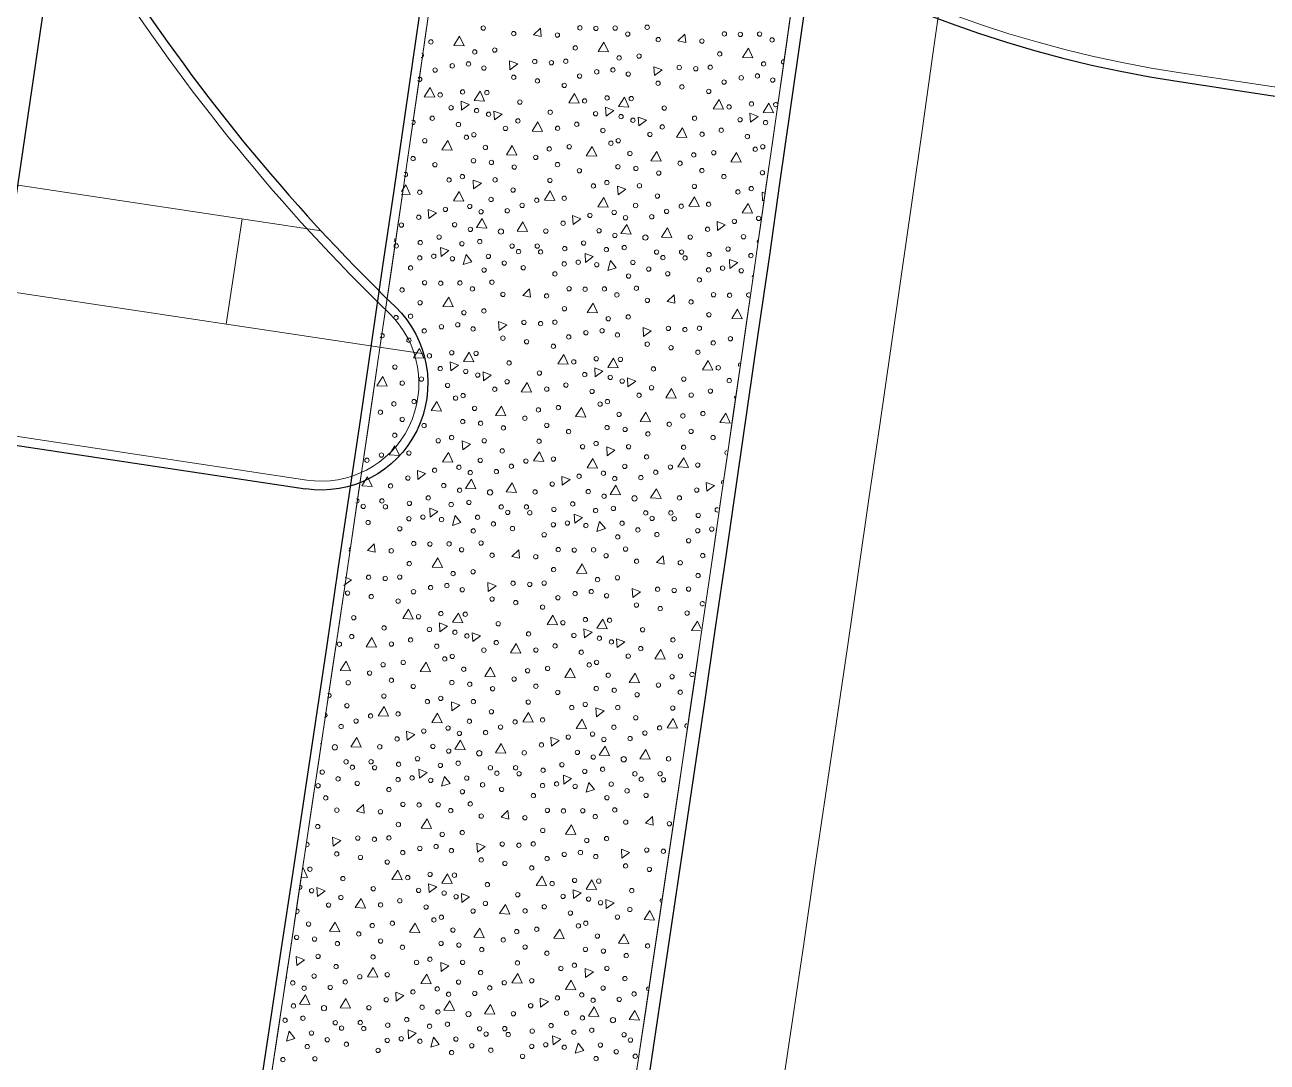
# Model space of a CAD drawing. Extents: x 2536801 to 2538856, y 7112140 to 7131569.
# Drawn here: x 2537622.2 to 2537715.5, y 7115425.4 to 7115503.2 of the extents above; entities that cross this region are included whole.
import ezdxf

# ---------------------------------------------------------------- set-up
doc = ezdxf.new("R2010")
doc.units = 0
doc.header["$LTSCALE"] = 100
doc.header["$MEASUREMENT"] = 0
for name, color, linetype, lineweight in [('D_BOC_FR', 3, 'Continuous', 13), ('D_BOC_MISC', 6, 'Continuous', 13), ('D_BOC_XST', 4, 'Continuous', 13), ('D_CTB_1', 2, 'Continuous', 0), ('D_EOS_FR', 3, 'Continuous', 30), ('D_EOS_ML', 7, 'Continuous', 30), ('D_EOT_ML', 7, 'Continuous', 13), ('D_FOC_FR', 3, 'Continuous', 30), ('D_FOC_XST', 4, 'Continuous', 30), ('D_RIPRAP_1', 7, 'Continuous', 0)]:
    doc.layers.add(name, color=color, linetype=linetype, lineweight=lineweight)

msp = doc.modelspace()

# ---------------------------------------------------------------- linework, layer by layer
at = {"layer": 'D_BOC_FR', "lineweight": 0}
msp.add_arc((2525324.55, 7117290.224), 12456.667, 348.651755, 355.4236921, dxfattribs=at)
at = {"layer": 'D_BOC_MISC'}
for p, q in [((2537614.05, 7115492.352), (2537644.41, 7115487.781)), ((2537637.286, 7115480.764), (2537638.477, 7115488.674)), ((2537612.859, 7115484.441), (2537652.119, 7115478.531))]:
    msp.add_line(p, q, dxfattribs=at)
at = {"layer": 'D_BOC_XST', "lineweight": 0}
for p, q in [((2537708.96, 7115499.638), (2537826.002, 7115482.017)), ((2537562.826, 7115481.187), (2537643.339, 7115469.066))]:
    msp.add_line(p, q, dxfattribs=at)
for centre, radius, start, end in [((2537721.961, 7115585.998), 87.333, 172.17282, 261.43857), ((2537750.159, 7115585.522), 144.667, 199.14464, 225.92661)]:
    msp.add_arc(centre, radius, start, end, dxfattribs=at)
at = {"layer": 'D_BOC_XST', "lineweight": 0, "extrusion": (0, 0, -1)}
msp.add_arc((-2537644.431, 7115476.317), 7.333, 134.07339, 278.56143, dxfattribs=at)
at = {"layer": 'D_CTB_1', "linetype": 'Continuous', "lineweight": 0, "ltscale": 0.025}
msp.add_arc((2526379.38, 7117111.101), 11414, 349.6307733, 353.2528008, dxfattribs=at)
at = {"layer": 'D_EOS_FR'}
msp.add_arc((2525324.55, 7117290.224), 12428, 348.6597092, 355.1772662, dxfattribs=at)
at = {"layer": 'D_EOS_ML'}
for radius, start, end in [(11485, 346.0321054, 358.1750746), (11515, 347.8429352, 358.1750746), (11415, 346.0321055, 353.2528008)]:
    msp.add_arc((2526379.38, 7117111.101), radius, start, end, dxfattribs=at)
at = {"layer": 'D_EOT_ML'}
for radius, start, end in [(11473, 346.0321054, 358.1750746), (11527, 347.8429352, 358.1750746), (11425, 346.0321055, 353.2528008)]:
    msp.add_arc((2526379.38, 7117111.101), radius, start, end, dxfattribs=at)
at = {"layer": 'D_FOC_FR'}
msp.add_arc((2525324.55, 7117290.224), 12456, 348.651755, 355.4236921, dxfattribs=at)
at = {"layer": 'D_FOC_XST'}
for p, q in [((2537708.861, 7115498.978), (2537825.903, 7115481.358)), ((2537562.727, 7115480.527), (2537643.24, 7115468.407))]:
    msp.add_line(p, q, dxfattribs=at)
for centre, radius, start, end in [((2537721.961, 7115585.998), 88, 172.17282, 261.43857), ((2537750.159, 7115585.522), 144, 199.14464, 225.92661)]:
    msp.add_arc(centre, radius, start, end, dxfattribs=at)
at = {"layer": 'D_FOC_XST', "extrusion": (0, 0, -1)}
msp.add_arc((-2537644.431, 7115476.317), 8, 134.07339, 278.56143, dxfattribs=at)
at = {"layer": 'D_RIPRAP_1', "color": 7, "linetype": 'Continuous', "lineweight": 0}
for p, q in [((2537660.369, 7115502.504), (2537660.886, 7115503.001)), ((2537660.886, 7115503.001), (2537660.948, 7115502.372)), ((2537660.948, 7115502.372), (2537660.369, 7115502.504)), ((2537671.215, 7115502.054), (2537671.732, 7115502.551)), ((2537671.794, 7115501.922), (2537671.215, 7115502.054)), ((2537671.732, 7115502.551), (2537671.794, 7115501.922)), ((2537659.556, 7115482.919), (2537660.073, 7115483.416)), ((2537660.073, 7115483.416), (2537660.135, 7115482.787)), ((2537660.135, 7115482.787), (2537659.556, 7115482.919)), ((2537670.403, 7115482.469), (2537670.92, 7115482.966)), ((2537670.982, 7115482.336), (2537670.403, 7115482.469)), ((2537670.92, 7115482.966), (2537670.982, 7115482.336)), ((2537647.896, 7115463.784), (2537648.413, 7115464.281)), ((2537648.475, 7115463.652), (2537647.896, 7115463.784)), ((2537648.413, 7115464.281), (2537648.475, 7115463.652)), ((2537658.743, 7115463.334), (2537659.26, 7115463.831)), ((2537659.26, 7115463.831), (2537659.322, 7115463.201)), ((2537659.322, 7115463.201), (2537658.743, 7115463.334)), ((2537669.59, 7115462.883), (2537670.107, 7115463.38)), ((2537670.169, 7115462.751), (2537669.59, 7115462.883)), ((2537670.107, 7115463.38), (2537670.169, 7115462.751)), ((2537647.083, 7115444.199), (2537647.6, 7115444.696)), ((2537647.662, 7115444.067), (2537647.083, 7115444.199)), ((2537647.6, 7115444.696), (2537647.662, 7115444.067)), ((2537657.93, 7115443.748), (2537658.447, 7115444.245)), ((2537658.447, 7115444.245), (2537658.509, 7115443.616)), ((2537658.509, 7115443.616), (2537657.93, 7115443.748)), ((2537668.777, 7115443.298), (2537669.294, 7115443.795)), ((2537669.356, 7115443.166), (2537668.777, 7115443.298)), ((2537669.294, 7115443.795), (2537669.356, 7115443.166))]:
    msp.add_line(p, q, dxfattribs=at)
at = {"layer": 'D_RIPRAP_1', "color": 7, "linetype": 'Continuous', "lineweight": 0, "flags": 128}
for points in [[(2537655.149, 7115501.66), (2537654.372, 7115501.692), (2537654.811, 7115502.386)], [(2537665.996, 7115501.209), (2537665.219, 7115501.242), (2537665.658, 7115501.936)], [(2537676.843, 7115500.759), (2537676.065, 7115500.791), (2537676.504, 7115501.486)], [(2537658.596, 7115499.877), (2537658.56, 7115500.547), (2537659.177, 7115500.305)], [(2537669.443, 7115499.427), (2537669.407, 7115500.097), (2537670.023, 7115499.855)], [(2537652.945, 7115497.804), (2537652.168, 7115497.836), (2537652.607, 7115498.53)], [(2537656.687, 7115497.524), (2537655.91, 7115497.557), (2537656.349, 7115498.251)], [(2537654.965, 7115496.845), (2537654.929, 7115497.515), (2537655.546, 7115497.273)], [(2537663.792, 7115497.353), (2537663.015, 7115497.386), (2537663.454, 7115498.08)], [(2537667.534, 7115497.074), (2537666.756, 7115497.106), (2537667.196, 7115497.801)], [(2537674.639, 7115496.903), (2537673.861, 7115496.936), (2537674.301, 7115497.63)], [(2537678.38, 7115496.624), (2537677.603, 7115496.656), (2537678.042, 7115497.351)], [(2537657.425, 7115496.102), (2537657.389, 7115496.773), (2537658.005, 7115496.531)], [(2537665.812, 7115496.395), (2537665.776, 7115497.065), (2537666.392, 7115496.823)], [(2537676.659, 7115495.945), (2537676.623, 7115496.615), (2537677.239, 7115496.373)], [(2537661.04, 7115495.238), (2537660.263, 7115495.27), (2537660.702, 7115495.964)], [(2537668.271, 7115495.652), (2537668.235, 7115496.322), (2537668.852, 7115496.081)], [(2537671.887, 7115494.788), (2537671.109, 7115494.82), (2537671.549, 7115495.514)], [(2537654.264, 7115493.834), (2537653.487, 7115493.866), (2537653.926, 7115494.56)], [(2537659.109, 7115493.46), (2537658.331, 7115493.493), (2537658.77, 7115494.187)], [(2537665.111, 7115493.383), (2537664.333, 7115493.416), (2537664.772, 7115494.11)], [(2537669.955, 7115493.01), (2537669.178, 7115493.042), (2537669.617, 7115493.737)], [(2537675.957, 7115492.933), (2537675.18, 7115492.965), (2537675.619, 7115493.66)], [(2537655.87, 7115490.918), (2537655.834, 7115491.589), (2537656.451, 7115491.347)], [(2537666.717, 7115490.468), (2537666.681, 7115491.138), (2537667.297, 7115490.897)], [(2537655.128, 7115489.996), (2537654.35, 7115490.029), (2537654.789, 7115490.723)], [(2537661.96, 7115490.051), (2537661.182, 7115490.083), (2537661.622, 7115490.778)], [(2537665.974, 7115489.546), (2537665.197, 7115489.579), (2537665.636, 7115490.273)], [(2537672.806, 7115489.601), (2537672.029, 7115489.633), (2537672.468, 7115490.328)], [(2537652.494, 7115488.705), (2537652.457, 7115489.375), (2537653.074, 7115489.133)], [(2537663.34, 7115488.254), (2537663.304, 7115488.924), (2537663.921, 7115488.683)], [(2537676.821, 7115489.096), (2537676.044, 7115489.128), (2537676.483, 7115489.823)], [(2537656.86, 7115487.987), (2537656.082, 7115488.019), (2537656.522, 7115488.714)], [(2537659.907, 7115487.724), (2537659.13, 7115487.757), (2537659.569, 7115488.451)], [(2537667.706, 7115487.537), (2537666.929, 7115487.569), (2537667.368, 7115488.263)], [(2537670.754, 7115487.274), (2537669.977, 7115487.306), (2537670.416, 7115488.001)], [(2537674.187, 7115487.804), (2537674.151, 7115488.474), (2537674.767, 7115488.232)], [(2537653.425, 7115485.862), (2537653.388, 7115486.532), (2537654.005, 7115486.29)], [(2537655.73, 7115485.454), (2537655.094, 7115485.242), (2537655.3, 7115485.99)], [(2537664.271, 7115485.411), (2537664.235, 7115486.081), (2537664.852, 7115485.84)], [(2537666.576, 7115485.003), (2537665.941, 7115484.792), (2537666.146, 7115485.54)], [(2537675.118, 7115484.961), (2537675.082, 7115485.631), (2537675.698, 7115485.389)], [(2537654.336, 7115482.074), (2537653.559, 7115482.107), (2537653.998, 7115482.801)], [(2537665.183, 7115481.624), (2537664.406, 7115481.657), (2537664.845, 7115482.351)], [(2537676.03, 7115481.174), (2537675.252, 7115481.206), (2537675.692, 7115481.901)], [(2537657.783, 7115480.292), (2537657.747, 7115480.962), (2537658.364, 7115480.72)], [(2537668.63, 7115479.842), (2537668.594, 7115480.512), (2537669.21, 7115480.27)], [(2537652.133, 7115478.219), (2537651.355, 7115478.251), (2537651.794, 7115478.945)], [(2537655.874, 7115477.939), (2537655.097, 7115477.971), (2537655.536, 7115478.666)], [(2537654.153, 7115477.26), (2537654.116, 7115477.93), (2537654.733, 7115477.688)], [(2537662.979, 7115477.768), (2537662.202, 7115477.801), (2537662.641, 7115478.495)], [(2537666.721, 7115477.489), (2537665.944, 7115477.521), (2537666.383, 7115478.216)], [(2537673.826, 7115477.318), (2537673.049, 7115477.35), (2537673.488, 7115478.045)], [(2537649.38, 7115476.103), (2537648.603, 7115476.135), (2537649.042, 7115476.829)], [(2537656.612, 7115476.517), (2537656.576, 7115477.187), (2537657.192, 7115476.946)], [(2537664.999, 7115476.81), (2537664.963, 7115477.48), (2537665.579, 7115477.238)], [(2537660.227, 7115475.653), (2537659.45, 7115475.685), (2537659.889, 7115476.379)], [(2537667.459, 7115476.067), (2537667.422, 7115476.737), (2537668.039, 7115476.495)], [(2537671.074, 7115475.202), (2537670.296, 7115475.235), (2537670.736, 7115475.929)], [(2537653.451, 7115474.248), (2537652.674, 7115474.281), (2537653.113, 7115474.975)], [(2537658.296, 7115473.875), (2537657.518, 7115473.907), (2537657.958, 7115474.602)], [(2537664.298, 7115473.798), (2537663.52, 7115473.83), (2537663.96, 7115474.525)], [(2537669.142, 7115473.425), (2537668.365, 7115473.457), (2537668.804, 7115474.152)], [(2537675.144, 7115473.348), (2537674.367, 7115473.38), (2537674.806, 7115474.075)], [(2537650.3, 7115470.916), (2537649.523, 7115470.948), (2537649.962, 7115471.643)], [(2537655.058, 7115471.333), (2537655.021, 7115472.003), (2537655.638, 7115471.762)], [(2537665.904, 7115470.883), (2537665.868, 7115471.553), (2537666.484, 7115471.311)], [(2537654.315, 7115470.411), (2537653.537, 7115470.444), (2537653.977, 7115471.138)], [(2537661.147, 7115470.466), (2537660.37, 7115470.498), (2537660.809, 7115471.193)], [(2537665.161, 7115469.961), (2537664.384, 7115469.993), (2537664.823, 7115470.688)], [(2537671.993, 7115470.016), (2537671.216, 7115470.048), (2537671.655, 7115470.742)], [(2537651.681, 7115469.119), (2537651.645, 7115469.79), (2537652.261, 7115469.548)], [(2537662.528, 7115468.669), (2537662.491, 7115469.339), (2537663.108, 7115469.098)], [(2537648.248, 7115468.589), (2537647.471, 7115468.622), (2537647.91, 7115469.316)], [(2537656.047, 7115468.402), (2537655.27, 7115468.434), (2537655.709, 7115469.128)], [(2537659.095, 7115468.139), (2537658.317, 7115468.171), (2537658.756, 7115468.866)], [(2537666.894, 7115467.952), (2537666.116, 7115467.984), (2537666.555, 7115468.678)], [(2537669.941, 7115467.689), (2537669.164, 7115467.721), (2537669.603, 7115468.416)], [(2537673.374, 7115468.219), (2537673.338, 7115468.889), (2537673.954, 7115468.647)], [(2537652.612, 7115466.276), (2537652.576, 7115466.946), (2537653.192, 7115466.705)], [(2537654.917, 7115465.868), (2537654.281, 7115465.657), (2537654.487, 7115466.405)], [(2537663.458, 7115465.826), (2537663.422, 7115466.496), (2537664.039, 7115466.254)], [(2537665.763, 7115465.418), (2537665.128, 7115465.206), (2537665.333, 7115465.955)], [(2537653.523, 7115462.489), (2537652.746, 7115462.522), (2537653.185, 7115463.216)], [(2537664.37, 7115462.039), (2537663.593, 7115462.071), (2537664.032, 7115462.766)], [(2537656.971, 7115460.707), (2537656.934, 7115461.377), (2537657.551, 7115461.135)], [(2537667.817, 7115460.257), (2537667.781, 7115460.927), (2537668.397, 7115460.685)], [(2537651.32, 7115458.633), (2537650.542, 7115458.666), (2537650.982, 7115459.36)], [(2537655.061, 7115458.354), (2537654.284, 7115458.386), (2537654.723, 7115459.081)], [(2537653.34, 7115457.675), (2537653.303, 7115458.345), (2537653.92, 7115458.103)], [(2537662.166, 7115458.183), (2537661.389, 7115458.215), (2537661.828, 7115458.91)], [(2537665.908, 7115457.904), (2537665.131, 7115457.936), (2537665.57, 7115458.63)], [(2537648.568, 7115456.518), (2537647.79, 7115456.55), (2537648.229, 7115457.244)], [(2537655.799, 7115456.932), (2537655.763, 7115457.602), (2537656.379, 7115457.36)], [(2537664.186, 7115457.225), (2537664.15, 7115457.895), (2537664.767, 7115457.653)], [(2537659.414, 7115456.067), (2537658.637, 7115456.1), (2537659.076, 7115456.794)], [(2537666.646, 7115456.482), (2537666.609, 7115457.152), (2537667.226, 7115456.91)], [(2537670.261, 7115455.617), (2537669.484, 7115455.65), (2537669.923, 7115456.344)], [(2537646.636, 7115454.74), (2537645.859, 7115454.773), (2537646.298, 7115455.467)], [(2537652.638, 7115454.663), (2537651.861, 7115454.696), (2537652.3, 7115455.39)], [(2537657.483, 7115454.29), (2537656.706, 7115454.322), (2537657.145, 7115455.017)], [(2537663.485, 7115454.213), (2537662.708, 7115454.245), (2537663.147, 7115454.94)], [(2537668.33, 7115453.84), (2537667.552, 7115453.872), (2537667.991, 7115454.567)], [(2537649.487, 7115451.331), (2537648.71, 7115451.363), (2537649.149, 7115452.058)], [(2537654.245, 7115451.748), (2537654.208, 7115452.418), (2537654.825, 7115452.176)], [(2537660.334, 7115450.881), (2537659.557, 7115450.913), (2537659.996, 7115451.608)], [(2537665.091, 7115451.298), (2537665.055, 7115451.968), (2537665.672, 7115451.726)], [(2537653.502, 7115450.826), (2537652.724, 7115450.858), (2537653.164, 7115451.553)], [(2537664.348, 7115450.376), (2537663.571, 7115450.408), (2537664.01, 7115451.103)], [(2537671.181, 7115450.431), (2537670.403, 7115450.463), (2537670.842, 7115451.157)], [(2537650.868, 7115449.534), (2537650.832, 7115450.204), (2537651.448, 7115449.963)], [(2537661.715, 7115449.084), (2537661.678, 7115449.754), (2537662.295, 7115449.512)], [(2537647.435, 7115449.004), (2537646.658, 7115449.036), (2537647.097, 7115449.731)], [(2537655.234, 7115448.817), (2537654.457, 7115448.849), (2537654.896, 7115449.543)], [(2537658.282, 7115448.554), (2537657.504, 7115448.586), (2537657.944, 7115449.281)], [(2537666.081, 7115448.366), (2537665.303, 7115448.399), (2537665.742, 7115449.093)], [(2537669.128, 7115448.104), (2537668.351, 7115448.136), (2537668.79, 7115448.83)], [(2537651.799, 7115446.691), (2537651.763, 7115447.361), (2537652.379, 7115447.12)], [(2537654.104, 7115446.283), (2537653.469, 7115446.071), (2537653.674, 7115446.82)], [(2537662.646, 7115446.241), (2537662.609, 7115446.911), (2537663.226, 7115446.669)], [(2537664.951, 7115445.833), (2537664.315, 7115445.621), (2537664.52, 7115446.369)], [(2537652.711, 7115442.904), (2537651.933, 7115442.936), (2537652.372, 7115443.631)], [(2537663.557, 7115442.454), (2537662.78, 7115442.486), (2537663.219, 7115443.181)], [(2537645.311, 7115441.572), (2537645.275, 7115442.242), (2537645.891, 7115442)], [(2537656.158, 7115441.122), (2537656.121, 7115441.792), (2537656.738, 7115441.55)], [(2537667.004, 7115440.671), (2537666.968, 7115441.342), (2537667.585, 7115441.1)], [(2537650.507, 7115439.048), (2537649.729, 7115439.081), (2537650.169, 7115439.775)], [(2537654.248, 7115438.769), (2537653.471, 7115438.801), (2537653.91, 7115439.495)], [(2537652.527, 7115438.09), (2537652.491, 7115438.76), (2537653.107, 7115438.518)], [(2537661.353, 7115438.598), (2537660.576, 7115438.63), (2537661.015, 7115439.325)], [(2537665.095, 7115438.319), (2537664.318, 7115438.351), (2537664.757, 7115439.045)], [(2537644.139, 7115437.797), (2537644.103, 7115438.467), (2537644.72, 7115438.226)], [(2537647.755, 7115436.933), (2537646.977, 7115436.965), (2537647.417, 7115437.659)], [(2537654.986, 7115437.347), (2537654.95, 7115438.017), (2537655.566, 7115437.775)], [(2537663.373, 7115437.639), (2537663.337, 7115438.31), (2537663.954, 7115438.068)], [(2537658.601, 7115436.482), (2537657.824, 7115436.515), (2537658.263, 7115437.209)], [(2537665.833, 7115436.897), (2537665.797, 7115437.567), (2537666.413, 7115437.325)], [(2537669.448, 7115436.032), (2537668.671, 7115436.064), (2537669.11, 7115436.759)], [(2537645.823, 7115435.155), (2537645.046, 7115435.187), (2537645.485, 7115435.882)], [(2537651.825, 7115435.078), (2537651.048, 7115435.11), (2537651.487, 7115435.805)], [(2537656.67, 7115434.705), (2537655.893, 7115434.737), (2537656.332, 7115435.432)], [(2537662.672, 7115434.628), (2537661.895, 7115434.66), (2537662.334, 7115435.355)], [(2537667.517, 7115434.255), (2537666.739, 7115434.287), (2537667.178, 7115434.981)], [(2537642.585, 7115432.613), (2537642.549, 7115433.283), (2537643.165, 7115433.042)], [(2537648.674, 7115431.746), (2537647.897, 7115431.778), (2537648.336, 7115432.473)], [(2537653.432, 7115432.163), (2537653.396, 7115432.833), (2537654.012, 7115432.591)], [(2537659.521, 7115431.296), (2537658.744, 7115431.328), (2537659.183, 7115432.022)], [(2537664.278, 7115431.713), (2537664.242, 7115432.383), (2537664.859, 7115432.141)], [(2537652.689, 7115431.241), (2537651.912, 7115431.273), (2537652.351, 7115431.968)], [(2537663.536, 7115430.791), (2537662.758, 7115430.823), (2537663.197, 7115431.517)], [(2537643.574, 7115429.682), (2537642.797, 7115429.714), (2537643.236, 7115430.408)], [(2537650.055, 7115429.949), (2537650.019, 7115430.619), (2537650.635, 7115430.377)], [(2537660.902, 7115429.499), (2537660.865, 7115430.169), (2537661.482, 7115429.927)], [(2537646.622, 7115429.419), (2537645.845, 7115429.451), (2537646.284, 7115430.146)], [(2537654.421, 7115429.231), (2537653.644, 7115429.264), (2537654.083, 7115429.958)], [(2537657.469, 7115428.969), (2537656.691, 7115429.001), (2537657.131, 7115429.696)], [(2537665.268, 7115428.781), (2537664.49, 7115428.814), (2537664.93, 7115429.508)], [(2537668.315, 7115428.519), (2537667.538, 7115428.551), (2537667.977, 7115429.245)], [(2537642.444, 7115427.148), (2537641.809, 7115426.937), (2537642.014, 7115427.685)], [(2537650.986, 7115427.106), (2537650.95, 7115427.776), (2537651.566, 7115427.534)], [(2537653.291, 7115426.698), (2537652.656, 7115426.486), (2537652.861, 7115427.234)], [(2537661.833, 7115426.656), (2537661.796, 7115427.326), (2537662.413, 7115427.084)], [(2537664.138, 7115426.248), (2537663.502, 7115426.036), (2537663.708, 7115426.784)]]:
    msp.add_lwpolyline(points, close=True, dxfattribs=at)
for points in [[(2537650.453, 7115490.72), (2537650.775, 7115491.228), (2537651.113, 7115490.501), (2537650.426, 7115490.53)], [(2537677.641, 7115490.075), (2537677.564, 7115490.018), (2537677.528, 7115490.688), (2537677.72, 7115490.613)], [(2537676.8, 7115484.345), (2537676.788, 7115484.341), (2537676.813, 7115484.434)], [(2537646.212, 7115461.778), (2537646.704, 7115461.585), (2537646.124, 7115461.157), (2537646.123, 7115461.172)], [(2537672.896, 7115457.738), (2537672.236, 7115457.765), (2537672.675, 7115458.46), (2537672.924, 7115457.925)], [(2537644.38, 7115449.282), (2537644.387, 7115449.267), (2537644.378, 7115449.267)], [(2537642.997, 7115439.84), (2537643.064, 7115439.946), (2537643.402, 7115439.219), (2537642.909, 7115439.24)], [(2537641.795, 7115431.793), (2537641.842, 7115431.691), (2537641.779, 7115431.694)]]:
    msp.add_lwpolyline(points, dxfattribs=at)
at = {"layer": 'D_RIPRAP_1', "color": 7, "linetype": 'Continuous', "lineweight": 0}
for centre, radius in [((2537656.59, 7115503.005), 0.163), ((2537663.849, 7115503.016), 0.163), ((2537665.056, 7115502.978), 0.163), ((2537666.498, 7115502.996), 0.163), ((2537668.901, 7115503.057), 0.163), ((2537652.658, 7115501.959), 0.163), ((2537658.883, 7115502.586), 0.163), ((2537662.161, 7115502.472), 0.163), ((2537667.437, 7115502.555), 0.163), ((2537669.73, 7115502.135), 0.163), ((2537673.008, 7115502.021), 0.163), ((2537674.696, 7115502.566), 0.163), ((2537675.903, 7115502.528), 0.163), ((2537677.345, 7115502.546), 0.163), ((2537678.284, 7115502.105), 0.163), ((2537655.951, 7115501.21), 0.163), ((2537657.45, 7115501.35), 0.163), ((2537663.504, 7115501.509), 0.163), ((2537668.297, 7115500.9), 0.163), ((2537674.351, 7115501.059), 0.163), ((2537654.269, 7115500.165), 0.163), ((2537655.485, 7115500.306), 0.163), ((2537656.638, 7115500), 0.163), ((2537660.459, 7115500.49), 0.163), ((2537661.709, 7115500.396), 0.163), ((2537662.792, 7115500.504), 0.163), ((2537666.798, 7115500.76), 0.163), ((2537671.306, 7115500.04), 0.163), ((2537673.639, 7115500.053), 0.163), ((2537677.645, 7115500.31), 0.163), ((2537652.98, 7115499.85), 0.163), ((2537658.877, 7115499.303), 0.163), ((2537660.659, 7115499.035), 0.163), ((2537663.827, 7115499.4), 0.163), ((2537665.115, 7115499.715), 0.163), ((2537666.332, 7115499.856), 0.163), ((2537667.484, 7115499.55), 0.163), ((2537672.555, 7115499.946), 0.163), ((2537675.962, 7115499.264), 0.163), ((2537677.179, 7115499.406), 0.163), ((2537678.331, 7115499.1), 0.163), ((2537655.042, 7115498.209), 0.163), ((2537656.863, 7115498.155), 0.163), ((2537662.675, 7115498.693), 0.163), ((2537669.723, 7115498.853), 0.163), ((2537671.506, 7115498.585), 0.163), ((2537673.521, 7115498.243), 0.163), ((2537674.674, 7115498.95), 0.163), ((2537653.357, 7115497.977), 0.163), ((2537659.34, 7115497.448), 0.163), ((2537664.204, 7115497.527), 0.163), ((2537665.889, 7115497.759), 0.163), ((2537667.71, 7115497.705), 0.163), ((2537676.735, 7115497.309), 0.163), ((2537652.766, 7115496.23), 0.163), ((2537654.18, 7115497.016), 0.163), ((2537656.095, 7115496.806), 0.163), ((2537656.99, 7115496.533), 0.163), ((2537661.619, 7115496.685), 0.163), ((2537665.027, 7115496.566), 0.163), ((2537666.941, 7115496.356), 0.163), ((2537670.187, 7115496.998), 0.163), ((2537672.465, 7115496.235), 0.163), ((2537675.05, 7115497.076), 0.163), ((2537654.732, 7115495.76), 0.163), ((2537658.263, 7115495.463), 0.163), ((2537659.193, 7115496.029), 0.163), ((2537662.173, 7115495.475), 0.163), ((2537663.613, 7115495.78), 0.163), ((2537665.579, 7115495.31), 0.163), ((2537667.837, 7115496.083), 0.163), ((2537670.04, 7115495.579), 0.163), ((2537674.459, 7115495.329), 0.163), ((2537675.873, 7115496.115), 0.163), ((2537677.788, 7115495.906), 0.163), ((2537652.205, 7115494.54), 0.163), ((2537655.327, 7115494.8), 0.163), ((2537655.887, 7115494.991), 0.163), ((2537666.734, 7115494.541), 0.163), ((2537669.11, 7115495.013), 0.163), ((2537673.019, 7115495.025), 0.163), ((2537676.426, 7115494.859), 0.163), ((2537656.756, 7115494.034), 0.163), ((2537661.548, 7115493.922), 0.163), ((2537663.052, 7115494.089), 0.163), ((2537666.174, 7115494.35), 0.163), ((2537667.603, 7115493.584), 0.163), ((2537672.395, 7115493.471), 0.163), ((2537673.899, 7115493.639), 0.163), ((2537677.02, 7115493.9), 0.163), ((2537677.581, 7115494.091), 0.163), ((2537651.321, 7115493.203), 0.163), ((2537652.966, 7115492.744), 0.163), ((2537655.86, 7115493.035), 0.163), ((2537657.206, 7115492.909), 0.163), ((2537658.921, 7115492.563), 0.163), ((2537660.529, 7115493.295), 0.163), ((2537662.168, 7115492.753), 0.163), ((2537666.707, 7115492.584), 0.163), ((2537671.376, 7115492.845), 0.163), ((2537654.021, 7115491.6), 0.163), ((2537655.026, 7115491.844), 0.163), ((2537657.476, 7115491.606), 0.163), ((2537661.6, 7115491.565), 0.163), ((2537663.812, 7115492.294), 0.163), ((2537668.053, 7115492.459), 0.163), ((2537669.768, 7115492.113), 0.163), ((2537673.015, 7115492.303), 0.163), ((2537674.659, 7115491.844), 0.163), ((2537677.554, 7115492.134), 0.163), ((2537651.823, 7115490.676), 0.163), ((2537658.828, 7115490.84), 0.163), ((2537664.868, 7115491.15), 0.163), ((2537665.873, 7115491.394), 0.163), ((2537668.323, 7115491.156), 0.163), ((2537672.447, 7115491.115), 0.163), ((2537675.714, 7115490.699), 0.163), ((2537676.719, 7115490.944), 0.163), ((2537657.179, 7115490.13), 0.163), ((2537660.609, 7115490.073), 0.163), ((2537662.67, 7115490.226), 0.163), ((2537669.674, 7115490.39), 0.163), ((2537673.516, 7115489.776), 0.163), ((2537651.745, 7115488.8), 0.163), ((2537653.755, 7115489.385), 0.163), ((2537655.576, 7115489.616), 0.163), ((2537656.428, 7115489.21), 0.163), ((2537658.395, 7115489.28), 0.163), ((2537659.514, 7115489.686), 0.163), ((2537664.602, 7115488.935), 0.163), ((2537666.423, 7115489.165), 0.163), ((2537667.275, 7115488.76), 0.163), ((2537668.026, 7115489.679), 0.163), ((2537669.241, 7115488.83), 0.163), ((2537670.361, 7115489.236), 0.163), ((2537671.456, 7115489.623), 0.163), ((2537650.445, 7115488.205), 0.163), ((2537654.442, 7115488.233), 0.163), ((2537655.629, 7115487.888), 0.163), ((2537662.592, 7115488.349), 0.163), ((2537673.438, 7115487.899), 0.163), ((2537675.448, 7115488.484), 0.163), ((2537677.269, 7115488.715), 0.163), ((2537651.86, 7115486.893), 0.163), ((2537653.281, 7115487.311), 0.163), ((2537656.335, 7115486.968), 0.163), ((2537657.92, 7115487.723), 0.199), ((2537661.292, 7115487.755), 0.163), ((2537665.289, 7115487.783), 0.163), ((2537666.475, 7115487.438), 0.163), ((2537668.766, 7115487.273), 0.199), ((2537672.139, 7115487.305), 0.163), ((2537676.135, 7115487.333), 0.163), ((2537650.056, 7115486.64), 0.163), ((2537654.995, 7115486.813), 0.163), ((2537658.761, 7115486.629), 0.163), ((2537659.241, 7115486.221), 0.163), ((2537660.645, 7115486.631), 0.163), ((2537660.903, 7115486.19), 0.163), ((2537662.707, 7115486.443), 0.163), ((2537664.127, 7115486.861), 0.163), ((2537665.842, 7115486.363), 0.163), ((2537667.182, 7115486.518), 0.163), ((2537669.608, 7115486.179), 0.163), ((2537671.491, 7115486.181), 0.163), ((2537673.553, 7115485.993), 0.163), ((2537674.974, 7115486.41), 0.163), ((2537651.822, 7115485.746), 0.163), ((2537652.875, 7115485.874), 0.163), ((2537654.272, 7115485.686), 0.163), ((2537656.979, 7115485.854), 0.163), ((2537658.168, 7115485.352), 0.163), ((2537662.669, 7115485.296), 0.163), ((2537663.721, 7115485.424), 0.163), ((2537665.119, 7115485.236), 0.163), ((2537667.826, 7115485.404), 0.163), ((2537670.087, 7115485.77), 0.163), ((2537671.749, 7115485.739), 0.163), ((2537676.689, 7115485.913), 0.163), ((2537651.133, 7115484.996), 0.163), ((2537656.657, 7115484.831), 0.163), ((2537659.601, 7115485.011), 0.163), ((2537661.979, 7115484.546), 0.163), ((2537667.503, 7115484.38), 0.163), ((2537669.014, 7115484.902), 0.163), ((2537670.447, 7115484.56), 0.163), ((2537672.826, 7115484.095), 0.163), ((2537673.516, 7115484.845), 0.163), ((2537674.568, 7115484.974), 0.163), ((2537675.965, 7115484.786), 0.163), ((2537650.501, 7115483.337), 0.163), ((2537652.189, 7115483.881), 0.163), ((2537653.397, 7115483.843), 0.163), ((2537654.839, 7115483.861), 0.163), ((2537655.777, 7115483.42), 0.163), ((2537657.241, 7115483.922), 0.163), ((2537663.036, 7115483.431), 0.163), ((2537664.244, 7115483.393), 0.163), ((2537665.686, 7115483.411), 0.163), ((2537668.088, 7115483.471), 0.163), ((2537651.845, 7115482.374), 0.163), ((2537658.07, 7115483), 0.163), ((2537661.348, 7115482.886), 0.163), ((2537666.624, 7115482.97), 0.163), ((2537668.917, 7115482.55), 0.163), ((2537672.195, 7115482.436), 0.163), ((2537673.883, 7115482.981), 0.163), ((2537675.09, 7115482.943), 0.163), ((2537651.132, 7115481.369), 0.163), ((2537655.138, 7115481.625), 0.163), ((2537656.638, 7115481.765), 0.163), ((2537662.691, 7115481.924), 0.163), ((2537667.484, 7115481.315), 0.163), ((2537673.538, 7115481.474), 0.163), ((2537650.049, 7115481.262), 0.163), ((2537653.456, 7115480.58), 0.163), ((2537654.673, 7115480.721), 0.163), ((2537655.825, 7115480.415), 0.163), ((2537659.646, 7115480.905), 0.163), ((2537660.896, 7115480.811), 0.163), ((2537661.979, 7115480.919), 0.163), ((2537665.985, 7115481.175), 0.163), ((2537670.493, 7115480.455), 0.163), ((2537672.826, 7115480.468), 0.163), ((2537651.015, 7115479.558), 0.163), ((2537652.167, 7115480.265), 0.163), ((2537658.064, 7115479.718), 0.163), ((2537659.846, 7115479.45), 0.163), ((2537663.014, 7115479.815), 0.163), ((2537664.302, 7115480.129), 0.163), ((2537665.519, 7115480.271), 0.163), ((2537666.672, 7115479.965), 0.163), ((2537671.742, 7115480.361), 0.163), ((2537675.149, 7115479.679), 0.163), ((2537654.229, 7115478.624), 0.163), ((2537656.051, 7115478.57), 0.163), ((2537661.862, 7115479.108), 0.163), ((2537668.911, 7115479.268), 0.163), ((2537670.693, 7115478.999), 0.163), ((2537672.708, 7115478.658), 0.163), ((2537673.861, 7115479.364), 0.163), ((2537652.544, 7115478.392), 0.163), ((2537658.527, 7115477.863), 0.163), ((2537663.391, 7115477.941), 0.163), ((2537665.076, 7115478.174), 0.163), ((2537666.897, 7115478.12), 0.163), ((2537649.959, 7115477.55), 0.163), ((2537651.953, 7115476.645), 0.163), ((2537653.367, 7115477.431), 0.163), ((2537655.282, 7115477.221), 0.163), ((2537656.177, 7115476.948), 0.163), ((2537660.806, 7115477.1), 0.163), ((2537664.214, 7115476.98), 0.163), ((2537666.129, 7115476.771), 0.163), ((2537669.374, 7115477.413), 0.163), ((2537671.652, 7115476.65), 0.163), ((2537674.237, 7115477.491), 0.163), ((2537650.513, 7115476.34), 0.163), ((2537653.919, 7115476.175), 0.163), ((2537657.45, 7115475.878), 0.163), ((2537658.38, 7115476.444), 0.163), ((2537661.36, 7115475.89), 0.163), ((2537662.8, 7115476.194), 0.163), ((2537664.766, 7115475.724), 0.163), ((2537667.024, 7115476.497), 0.163), ((2537669.227, 7115475.994), 0.163), ((2537673.646, 7115475.744), 0.163), ((2537675.06, 7115476.53), 0.163), ((2537649.888, 7115474.787), 0.163), ((2537651.393, 7115474.954), 0.163), ((2537654.514, 7115475.215), 0.163), ((2537655.074, 7115475.406), 0.163), ((2537665.361, 7115474.765), 0.163), ((2537665.921, 7115474.956), 0.163), ((2537668.297, 7115475.428), 0.163), ((2537672.207, 7115475.44), 0.163), ((2537648.869, 7115474.16), 0.163), ((2537655.944, 7115474.449), 0.163), ((2537660.735, 7115474.336), 0.163), ((2537662.239, 7115474.504), 0.163), ((2537666.79, 7115473.999), 0.163), ((2537671.582, 7115473.886), 0.163), ((2537673.086, 7115474.054), 0.163), ((2537650.508, 7115473.618), 0.163), ((2537652.153, 7115473.159), 0.163), ((2537655.047, 7115473.45), 0.163), ((2537656.393, 7115473.324), 0.163), ((2537658.108, 7115472.978), 0.163), ((2537659.716, 7115473.71), 0.163), ((2537661.355, 7115473.168), 0.163), ((2537665.894, 7115472.999), 0.163), ((2537670.563, 7115473.26), 0.163), ((2537649.941, 7115472.43), 0.163), ((2537653.208, 7115472.015), 0.163), ((2537654.213, 7115472.259), 0.163), ((2537656.663, 7115472.021), 0.163), ((2537660.787, 7115471.98), 0.163), ((2537662.999, 7115472.709), 0.163), ((2537667.24, 7115472.873), 0.163), ((2537668.955, 7115472.528), 0.163), ((2537672.202, 7115472.718), 0.163), ((2537673.846, 7115472.259), 0.163), ((2537651.01, 7115471.091), 0.163), ((2537658.015, 7115471.255), 0.163), ((2537664.055, 7115471.564), 0.163), ((2537665.06, 7115471.809), 0.163), ((2537667.51, 7115471.571), 0.163), ((2537671.634, 7115471.53), 0.163), ((2537647.855, 7115470.551), 0.163), ((2537648.95, 7115470.938), 0.163), ((2537656.366, 7115470.544), 0.163), ((2537658.702, 7115470.101), 0.163), ((2537659.797, 7115470.488), 0.163), ((2537661.857, 7115470.641), 0.163), ((2537668.862, 7115470.804), 0.163), ((2537672.703, 7115470.191), 0.163), ((2537650.932, 7115469.215), 0.163), ((2537652.942, 7115469.8), 0.163), ((2537654.763, 7115470.03), 0.163), ((2537655.615, 7115469.625), 0.163), ((2537657.582, 7115469.695), 0.163), ((2537663.789, 7115469.35), 0.163), ((2537665.61, 7115469.58), 0.163), ((2537666.462, 7115469.175), 0.163), ((2537667.213, 7115470.094), 0.163), ((2537668.428, 7115469.245), 0.163), ((2537669.548, 7115469.651), 0.163), ((2537670.643, 7115470.038), 0.163), ((2537649.632, 7115468.62), 0.163), ((2537653.629, 7115468.648), 0.163), ((2537654.816, 7115468.303), 0.163), ((2537661.779, 7115468.764), 0.163), ((2537672.625, 7115468.314), 0.163), ((2537648.985, 7115467.496), 0.163), ((2537651.047, 7115467.308), 0.163), ((2537652.468, 7115467.726), 0.163), ((2537655.522, 7115467.383), 0.163), ((2537657.107, 7115468.138), 0.199), ((2537660.479, 7115468.17), 0.163), ((2537664.476, 7115468.198), 0.163), ((2537665.662, 7115467.853), 0.163), ((2537667.953, 7115467.687), 0.199), ((2537671.326, 7115467.72), 0.163), ((2537647.581, 7115467.086), 0.163), ((2537649.243, 7115467.055), 0.163), ((2537654.183, 7115467.228), 0.163), ((2537657.948, 7115467.044), 0.163), ((2537658.428, 7115466.636), 0.163), ((2537659.832, 7115467.046), 0.163), ((2537660.09, 7115466.605), 0.163), ((2537661.894, 7115466.858), 0.163), ((2537663.314, 7115467.275), 0.163), ((2537665.029, 7115466.778), 0.163), ((2537666.369, 7115466.932), 0.163), ((2537668.795, 7115466.594), 0.163), ((2537670.679, 7115466.595), 0.163), ((2537672.741, 7115466.408), 0.163), ((2537647.941, 7115465.876), 0.163), ((2537651.01, 7115466.161), 0.163), ((2537652.062, 7115466.289), 0.163), ((2537653.459, 7115466.101), 0.163), ((2537656.166, 7115466.269), 0.163), ((2537657.355, 7115465.767), 0.163), ((2537661.856, 7115465.711), 0.163), ((2537662.908, 7115465.839), 0.163), ((2537664.306, 7115465.651), 0.163), ((2537667.013, 7115465.819), 0.163), ((2537669.274, 7115466.185), 0.163), ((2537670.936, 7115466.154), 0.163), ((2537650.32, 7115465.411), 0.163), ((2537655.844, 7115465.245), 0.163), ((2537658.788, 7115465.426), 0.163), ((2537661.167, 7115464.96), 0.163), ((2537666.69, 7115464.795), 0.163), ((2537668.201, 7115465.317), 0.163), ((2537669.634, 7115464.975), 0.163), ((2537672.013, 7115464.51), 0.163), ((2537672.703, 7115465.26), 0.163), ((2537673.755, 7115465.389), 0.163), ((2537649.689, 7115463.751), 0.163), ((2537651.377, 7115464.296), 0.163), ((2537652.584, 7115464.258), 0.163), ((2537654.026, 7115464.276), 0.163), ((2537654.965, 7115463.835), 0.163), ((2537656.429, 7115464.336), 0.163), ((2537662.223, 7115463.846), 0.163), ((2537663.431, 7115463.808), 0.163), ((2537664.873, 7115463.826), 0.163), ((2537667.275, 7115463.886), 0.163), ((2537651.032, 7115462.789), 0.163), ((2537657.257, 7115463.415), 0.163), ((2537660.535, 7115463.301), 0.163), ((2537665.811, 7115463.385), 0.163), ((2537668.104, 7115462.965), 0.163), ((2537671.382, 7115462.851), 0.163), ((2537673.07, 7115463.396), 0.163), ((2537647.987, 7115461.77), 0.163), ((2537650.319, 7115461.784), 0.163), ((2537654.326, 7115462.04), 0.163), ((2537655.825, 7115462.18), 0.163), ((2537661.878, 7115462.339), 0.163), ((2537666.671, 7115461.729), 0.163), ((2537672.725, 7115461.889), 0.163), ((2537649.236, 7115461.676), 0.163), ((2537652.643, 7115460.995), 0.163), ((2537653.86, 7115461.136), 0.163), ((2537655.012, 7115460.83), 0.163), ((2537658.834, 7115461.32), 0.163), ((2537660.083, 7115461.226), 0.163), ((2537661.166, 7115461.333), 0.163), ((2537665.172, 7115461.589), 0.163), ((2537669.68, 7115460.87), 0.163), ((2537670.929, 7115460.776), 0.163), ((2537672.013, 7115460.883), 0.163), ((2537646.404, 7115460.583), 0.163), ((2537648.187, 7115460.315), 0.163), ((2537650.202, 7115459.973), 0.163), ((2537651.355, 7115460.68), 0.163), ((2537657.251, 7115460.133), 0.163), ((2537659.033, 7115459.865), 0.163), ((2537662.201, 7115460.23), 0.163), ((2537663.489, 7115460.544), 0.163), ((2537664.706, 7115460.686), 0.163), ((2537665.859, 7115460.38), 0.163), ((2537653.416, 7115459.039), 0.163), ((2537655.238, 7115458.985), 0.163), ((2537661.049, 7115459.523), 0.163), ((2537668.098, 7115459.683), 0.163), ((2537669.88, 7115459.414), 0.163), ((2537671.896, 7115459.072), 0.163), ((2537646.868, 7115458.728), 0.163), ((2537651.731, 7115458.806), 0.163), ((2537657.714, 7115458.278), 0.163), ((2537662.578, 7115458.356), 0.163), ((2537664.263, 7115458.589), 0.163), ((2537666.084, 7115458.535), 0.163), ((2537646.721, 7115457.309), 0.163), ((2537649.146, 7115457.965), 0.163), ((2537651.14, 7115457.059), 0.163), ((2537652.554, 7115457.846), 0.163), ((2537654.469, 7115457.636), 0.163), ((2537655.364, 7115457.363), 0.163), ((2537659.993, 7115457.515), 0.163), ((2537663.401, 7115457.395), 0.163), ((2537665.316, 7115457.186), 0.163), ((2537668.561, 7115457.828), 0.163), ((2537670.839, 7115457.065), 0.163), ((2537645.791, 7115456.743), 0.163), ((2537649.7, 7115456.755), 0.163), ((2537653.106, 7115456.59), 0.163), ((2537656.637, 7115456.293), 0.163), ((2537657.567, 7115456.859), 0.163), ((2537660.547, 7115456.305), 0.163), ((2537661.987, 7115456.609), 0.163), ((2537663.953, 7115456.139), 0.163), ((2537666.211, 7115456.912), 0.163), ((2537668.414, 7115456.409), 0.163), ((2537649.075, 7115455.202), 0.163), ((2537650.58, 7115455.369), 0.163), ((2537653.701, 7115455.63), 0.163), ((2537654.262, 7115455.821), 0.163), ((2537664.548, 7115455.18), 0.163), ((2537665.108, 7115455.371), 0.163), ((2537667.484, 7115455.843), 0.163), ((2537671.394, 7115455.855), 0.163), ((2537648.057, 7115454.575), 0.163), ((2537655.131, 7115454.864), 0.163), ((2537659.922, 7115454.751), 0.163), ((2537661.426, 7115454.919), 0.163), ((2537665.977, 7115454.414), 0.163), ((2537670.769, 7115454.301), 0.163), ((2537646.449, 7115453.843), 0.163), ((2537649.695, 7115454.033), 0.163), ((2537651.34, 7115453.574), 0.163), ((2537654.234, 7115453.864), 0.163), ((2537655.58, 7115453.738), 0.163), ((2537657.296, 7115453.393), 0.163), ((2537658.903, 7115454.125), 0.163), ((2537660.542, 7115453.583), 0.163), ((2537665.081, 7115453.414), 0.163), ((2537669.75, 7115453.675), 0.163), ((2537649.128, 7115452.845), 0.163), ((2537652.395, 7115452.429), 0.163), ((2537653.4, 7115452.674), 0.163), ((2537655.851, 7115452.436), 0.163), ((2537659.974, 7115452.395), 0.163), ((2537662.187, 7115453.124), 0.163), ((2537666.427, 7115453.288), 0.163), ((2537668.142, 7115452.943), 0.163), ((2537671.389, 7115453.132), 0.163), ((2537646.355, 7115452.12), 0.163), ((2537650.197, 7115451.506), 0.163), ((2537657.202, 7115451.669), 0.163), ((2537663.242, 7115451.979), 0.163), ((2537664.247, 7115452.224), 0.163), ((2537666.697, 7115451.986), 0.163), ((2537670.821, 7115451.945), 0.163), ((2537645.922, 7115450.56), 0.163), ((2537647.042, 7115450.966), 0.163), ((2537648.137, 7115451.353), 0.163), ((2537655.553, 7115450.959), 0.163), ((2537657.889, 7115450.516), 0.163), ((2537658.984, 7115450.903), 0.163), ((2537661.044, 7115451.056), 0.163), ((2537668.049, 7115451.219), 0.163), ((2537650.119, 7115449.629), 0.163), ((2537652.129, 7115450.215), 0.163), ((2537653.95, 7115450.445), 0.163), ((2537654.802, 7115450.04), 0.163), ((2537656.769, 7115450.11), 0.163), ((2537662.976, 7115449.764), 0.163), ((2537664.797, 7115449.995), 0.163), ((2537665.649, 7115449.589), 0.163), ((2537666.4, 7115450.509), 0.163), ((2537667.616, 7115449.66), 0.163), ((2537668.735, 7115450.066), 0.163), ((2537669.83, 7115450.453), 0.163), ((2537645.447, 7115449.003), 0.199), ((2537648.819, 7115449.035), 0.163), ((2537652.816, 7115449.063), 0.163), ((2537654.003, 7115448.718), 0.163), ((2537660.966, 7115449.179), 0.163), ((2537646.289, 7115447.909), 0.163), ((2537648.172, 7115447.911), 0.163), ((2537650.234, 7115447.723), 0.163), ((2537651.655, 7115448.14), 0.163), ((2537654.709, 7115447.797), 0.163), ((2537656.294, 7115448.552), 0.199), ((2537659.666, 7115448.585), 0.163), ((2537663.663, 7115448.613), 0.163), ((2537664.849, 7115448.267), 0.163), ((2537667.141, 7115448.102), 0.199), ((2537670.513, 7115448.134), 0.163), ((2537644.507, 7115447.134), 0.163), ((2537646.768, 7115447.501), 0.163), ((2537648.43, 7115447.47), 0.163), ((2537653.37, 7115447.643), 0.163), ((2537657.135, 7115447.459), 0.163), ((2537657.615, 7115447.05), 0.163), ((2537659.019, 7115447.46), 0.163), ((2537659.277, 7115447.019), 0.163), ((2537661.081, 7115447.273), 0.163), ((2537662.501, 7115447.69), 0.163), ((2537664.216, 7115447.193), 0.163), ((2537665.556, 7115447.347), 0.163), ((2537667.982, 7115447.008), 0.163), ((2537669.866, 7115447.01), 0.163), ((2537644.184, 7115446.111), 0.163), ((2537645.695, 7115446.632), 0.163), ((2537647.128, 7115446.291), 0.163), ((2537650.197, 7115446.576), 0.163), ((2537651.249, 7115446.704), 0.163), ((2537652.646, 7115446.516), 0.163), ((2537655.354, 7115446.684), 0.163), ((2537656.542, 7115446.182), 0.163), ((2537661.043, 7115446.125), 0.163), ((2537662.096, 7115446.254), 0.163), ((2537663.493, 7115446.066), 0.163), ((2537666.2, 7115446.234), 0.163), ((2537668.461, 7115446.6), 0.163), ((2537670.124, 7115446.569), 0.163), ((2537644.769, 7115445.201), 0.163), ((2537649.507, 7115445.826), 0.163), ((2537655.031, 7115445.66), 0.163), ((2537657.975, 7115445.84), 0.163), ((2537660.354, 7115445.375), 0.163), ((2537665.878, 7115445.21), 0.163), ((2537667.388, 7115445.732), 0.163), ((2537668.822, 7115445.39), 0.163), ((2537645.598, 7115444.28), 0.163), ((2537648.876, 7115444.166), 0.163), ((2537650.564, 7115444.711), 0.163), ((2537651.771, 7115444.673), 0.163), ((2537653.213, 7115444.691), 0.163), ((2537654.152, 7115444.25), 0.163), ((2537655.616, 7115444.751), 0.163), ((2537661.41, 7115444.261), 0.163), ((2537662.618, 7115444.222), 0.163), ((2537664.06, 7115444.241), 0.163), ((2537666.462, 7115444.301), 0.163), ((2537650.219, 7115443.204), 0.163), ((2537656.444, 7115443.83), 0.163), ((2537659.722, 7115443.716), 0.163), ((2537664.998, 7115443.799), 0.163), ((2537667.291, 7115443.38), 0.163), ((2537670.569, 7115443.266), 0.163), ((2537644.165, 7115443.045), 0.163), ((2537647.174, 7115442.185), 0.163), ((2537649.507, 7115442.198), 0.163), ((2537653.513, 7115442.455), 0.163), ((2537655.012, 7115442.594), 0.163), ((2537661.066, 7115442.754), 0.163), ((2537665.858, 7115442.144), 0.163), ((2537648.423, 7115442.091), 0.163), ((2537651.83, 7115441.409), 0.163), ((2537653.047, 7115441.551), 0.163), ((2537654.199, 7115441.245), 0.163), ((2537658.021, 7115441.735), 0.163), ((2537659.27, 7115441.641), 0.163), ((2537660.353, 7115441.748), 0.163), ((2537664.359, 7115442.004), 0.163), ((2537668.867, 7115441.285), 0.163), ((2537670.117, 7115441.191), 0.163), ((2537645.591, 7115440.998), 0.163), ((2537647.374, 7115440.73), 0.163), ((2537649.389, 7115440.388), 0.163), ((2537650.542, 7115441.095), 0.163), ((2537656.438, 7115440.548), 0.163), ((2537658.22, 7115440.279), 0.163), ((2537661.388, 7115440.644), 0.163), ((2537662.677, 7115440.959), 0.163), ((2537663.893, 7115441.101), 0.163), ((2537665.046, 7115440.795), 0.163), ((2537643.578, 7115439.85), 0.163), ((2537652.603, 7115439.454), 0.163), ((2537654.425, 7115439.4), 0.163), ((2537660.236, 7115439.938), 0.163), ((2537667.285, 7115440.097), 0.163), ((2537669.067, 7115439.829), 0.163), ((2537646.055, 7115439.143), 0.163), ((2537650.918, 7115439.221), 0.163), ((2537656.902, 7115438.693), 0.163), ((2537661.765, 7115438.771), 0.163), ((2537663.45, 7115439.003), 0.163), ((2537665.271, 7115438.95), 0.163), ((2537643.705, 7115438.228), 0.163), ((2537645.908, 7115437.724), 0.163), ((2537648.333, 7115438.38), 0.163), ((2537650.327, 7115437.474), 0.163), ((2537651.741, 7115438.26), 0.163), ((2537653.656, 7115438.051), 0.163), ((2537654.552, 7115437.777), 0.163), ((2537659.18, 7115437.93), 0.163), ((2537662.588, 7115437.81), 0.163), ((2537664.503, 7115437.601), 0.163), ((2537667.748, 7115438.243), 0.163), ((2537644.978, 7115437.158), 0.163), ((2537648.887, 7115437.17), 0.163), ((2537652.294, 7115437.004), 0.163), ((2537655.824, 7115436.708), 0.163), ((2537656.755, 7115437.274), 0.163), ((2537659.734, 7115436.72), 0.163), ((2537661.174, 7115437.024), 0.163), ((2537663.14, 7115436.554), 0.163), ((2537665.398, 7115437.327), 0.163), ((2537667.601, 7115436.823), 0.163), ((2537643.471, 7115435.729), 0.163), ((2537648.263, 7115435.616), 0.163), ((2537649.767, 7115435.784), 0.163), ((2537652.888, 7115436.045), 0.163), ((2537653.449, 7115436.236), 0.163), ((2537663.735, 7115435.595), 0.163), ((2537664.295, 7115435.786), 0.163), ((2537666.671, 7115436.258), 0.163), ((2537642.575, 7115434.729), 0.163), ((2537647.244, 7115434.99), 0.163), ((2537654.318, 7115435.279), 0.163), ((2537659.109, 7115435.166), 0.163), ((2537660.613, 7115435.334), 0.163), ((2537665.164, 7115434.829), 0.163), ((2537643.921, 7115434.604), 0.163), ((2537645.636, 7115434.258), 0.163), ((2537648.883, 7115434.448), 0.163), ((2537650.527, 7115433.989), 0.163), ((2537653.422, 7115434.279), 0.163), ((2537654.767, 7115434.153), 0.163), ((2537656.483, 7115433.808), 0.163), ((2537658.09, 7115434.54), 0.163), ((2537659.729, 7115433.997), 0.163), ((2537664.268, 7115433.829), 0.163), ((2537668.937, 7115434.09), 0.163), ((2537644.191, 7115433.301), 0.163), ((2537648.315, 7115433.26), 0.163), ((2537651.582, 7115432.844), 0.163), ((2537652.587, 7115433.089), 0.163), ((2537655.038, 7115432.851), 0.163), ((2537659.162, 7115432.81), 0.163), ((2537661.374, 7115433.539), 0.163), ((2537665.614, 7115433.703), 0.163), ((2537667.329, 7115433.358), 0.163), ((2537645.542, 7115432.535), 0.163), ((2537649.384, 7115431.921), 0.163), ((2537656.389, 7115432.084), 0.163), ((2537662.429, 7115432.394), 0.163), ((2537663.434, 7115432.639), 0.163), ((2537665.884, 7115432.401), 0.163), ((2537642.291, 7115431.31), 0.163), ((2537643.894, 7115431.824), 0.163), ((2537645.109, 7115430.975), 0.163), ((2537646.229, 7115431.381), 0.163), ((2537647.324, 7115431.768), 0.163), ((2537654.74, 7115431.374), 0.163), ((2537657.076, 7115430.931), 0.163), ((2537658.171, 7115431.318), 0.163), ((2537660.231, 7115431.47), 0.163), ((2537665.587, 7115430.924), 0.163), ((2537667.236, 7115431.634), 0.163), ((2537643.143, 7115430.905), 0.163), ((2537649.306, 7115430.044), 0.163), ((2537651.316, 7115430.629), 0.163), ((2537653.137, 7115430.86), 0.163), ((2537653.989, 7115430.454), 0.163), ((2537655.956, 7115430.525), 0.163), ((2537662.163, 7115430.179), 0.163), ((2537663.984, 7115430.41), 0.163), ((2537664.836, 7115430.004), 0.163), ((2537666.803, 7115430.075), 0.163), ((2537667.922, 7115430.481), 0.163), ((2537642.343, 7115429.583), 0.163), ((2537644.634, 7115429.417), 0.199), ((2537648.007, 7115429.45), 0.163), ((2537652.003, 7115429.478), 0.163), ((2537653.19, 7115429.132), 0.163), ((2537660.153, 7115429.594), 0.163), ((2537641.71, 7115428.508), 0.163), ((2537643.05, 7115428.663), 0.163), ((2537645.476, 7115428.324), 0.163), ((2537647.359, 7115428.326), 0.163), ((2537649.421, 7115428.138), 0.163), ((2537650.842, 7115428.555), 0.163), ((2537653.896, 7115428.212), 0.163), ((2537655.481, 7115428.967), 0.199), ((2537658.853, 7115428.999), 0.163), ((2537662.85, 7115429.028), 0.163), ((2537664.037, 7115428.682), 0.163), ((2537666.328, 7115428.517), 0.199), ((2537643.694, 7115427.549), 0.163), ((2537645.955, 7115427.915), 0.163), ((2537647.617, 7115427.884), 0.163), ((2537652.557, 7115428.058), 0.163), ((2537656.322, 7115427.873), 0.163), ((2537656.802, 7115427.465), 0.163), ((2537658.206, 7115427.875), 0.163), ((2537658.464, 7115427.434), 0.163), ((2537660.268, 7115427.688), 0.163), ((2537661.689, 7115428.105), 0.163), ((2537663.403, 7115427.608), 0.163), ((2537664.743, 7115427.762), 0.163), ((2537667.169, 7115427.423), 0.163), ((2537643.371, 7115426.525), 0.163), ((2537644.882, 7115427.047), 0.163), ((2537646.315, 7115426.705), 0.163), ((2537649.384, 7115426.99), 0.163), ((2537650.436, 7115427.119), 0.163), ((2537651.833, 7115426.931), 0.163), ((2537654.541, 7115427.099), 0.163), ((2537655.729, 7115426.597), 0.163), ((2537657.162, 7115426.255), 0.163), ((2537660.23, 7115426.54), 0.163), ((2537661.283, 7115426.669), 0.163), ((2537662.68, 7115426.481), 0.163), ((2537665.387, 7115426.648), 0.163), ((2537667.649, 7115427.015), 0.163), ((2537641.554, 7115425.556), 0.163), ((2537643.956, 7115425.616), 0.163), ((2537648.694, 7115426.24), 0.163), ((2537654.218, 7115426.075), 0.163), ((2537659.541, 7115425.79), 0.163), ((2537665.065, 7115425.625), 0.163), ((2537666.576, 7115426.147), 0.163), ((2537668.009, 7115425.805), 0.163)]:
    msp.add_circle(centre, radius, dxfattribs=at)
at = {"layer": 'D_RIPRAP_1', "color": 7, "lineweight": 0, "extrusion": (0, 0, -1)}
msp.add_arc((-2525324.55, 7117290.224), 12456.667, 188.1079935, 189.1217498, dxfattribs=at)
at = {"layer": 'D_RIPRAP_1', "color": 7, "lineweight": 0}
msp.add_arc((2526379.38, 7117111.101), 11414, 350.9338643, 352.0281935, dxfattribs=at)
at = {"layer": 'D_RIPRAP_1', "color": 7, "linetype": 'Continuous', "lineweight": 0}
for centre, start, end in [((2537651.945, 7115500.954), 264.43601, 78.88884), ((2537679.144, 7115500.449), 74.9944, 268.31236), ((2537651.828, 7115499.143), 203.38614, 139.93871), ((2537678.557, 7115497.255), 25.17006, 318.1367), ((2537651.326, 7115495.925), 219.83342, 123.49143), ((2537650.754, 7115492.016), 219.67176, 123.65309), ((2537649.798, 7115487.081), 309.41011, 33.91474), ((2537677.322, 7115486.987), 136.12124, 207.18552), ((2537676.532, 7115482.961), 58.52257, 284.78419), ((2537649, 7115479.9), 208.49338, 134.83147), ((2537675.923, 7115477.724), 116.38944, 226.91732), ((2537675.613, 7115475.274), 142.12929, 201.17747), ((2537674.902, 7115471.114), 96.6473, 246.65946), ((2537674.635, 7115468.899), 119.6716, 223.63516), ((2537647.101, 7115467.494), 243.28555, 100.0393), ((2537674.161, 7115466.825), 57.06007, 286.24669), ((2537646.41, 7115463.865), 302.29587, 41.02898), ((2537673.048, 7115459.779), 17.76451, 325.54225), ((2537672.273, 7115454.469), 20.93031, 322.37645), ((2537645.004, 7115452.886), 226.38845, 116.9364), ((2537644.706, 7115451.409), 256.74438, 86.58047), ((2537671.89, 7115450.605), 95.8799, 247.42686), ((2537643.352, 7115441.695), 231.1141, 112.21075), ((2537642.809, 7115438.501), 258.54247, 84.78238), ((2537670.027, 7115437.479), 120.04084, 223.26592), ((2537642.602, 7115436.686), 237.48139, 105.84346), ((2537669.017, 7115430.868), 104.25705, 239.04971), ((2537640.987, 7115427.381), 310.51129, 31.89523)]:
    msp.add_arc(centre, 0.163, start, end, dxfattribs=at)

doc.saveas('drawing.dxf')
